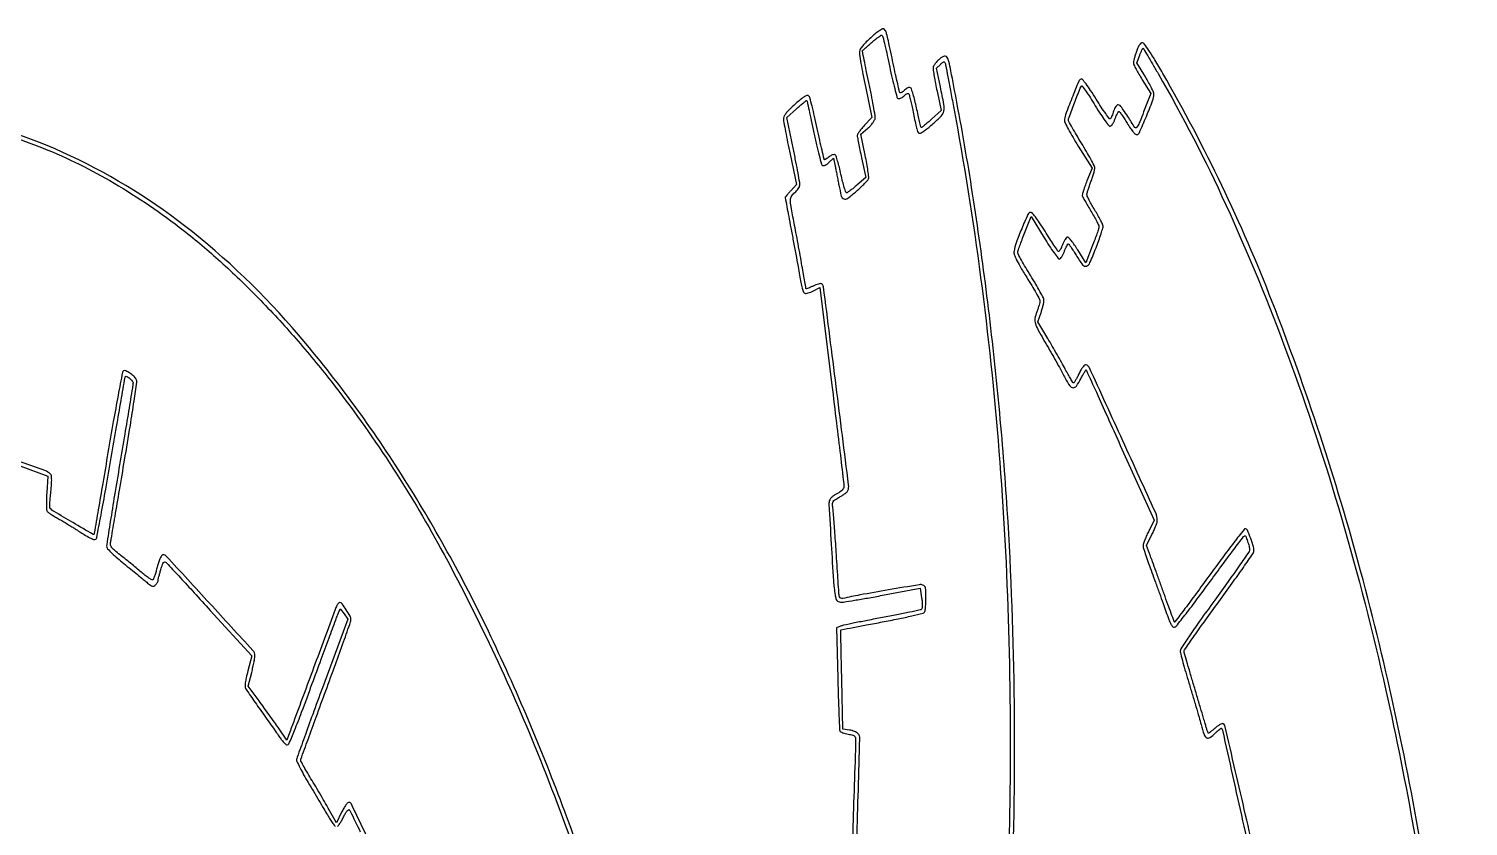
# Model space of a CAD drawing. Extents: x 0 to 4048, y 0 to 4048.
# Drawn here: x 1060 to 1918, y 1452 to 1927 of the extents above; entities that cross this region are included whole.
import ezdxf

# ---------------------------------------------------------------- set-up
doc = ezdxf.new("R2010")
doc.units = 0

msp = doc.modelspace()

# ---------------------------------------------------------------- linework, layer by layer
for points in [[(1645.976351, 1407.98605, 0.013002), (1647.771867, 1524.559431, 0.013194), (1643.481513, 1640.5, 0.007627), (1638.638175, 1701.971093, 0.007307), (1631.865124, 1764.15263, 0.0074), (1623.384099, 1825.259511, 0.008421), (1613.413711, 1883.5, 0.000647), (1609.840585, 1902.313773, 0.014252), (1608.635209, 1907.768544, 0.055032), (1607.708743, 1910.260583, 0.283474), (1606.509338, 1911, 0.151883), (1604.578112, 1910.399506, 0.042476), (1602.105477, 1908.367772, 0.042751), (1599.998619, 1905.929535, 0.138878), (1599.270616, 1903.942424, 0.055857), (1599.322811, 1902.509645, 0.004993), (1599.890446, 1898.946907, 0.006457), (1600.666915, 1894.701505, 0.004994), (1601.618692, 1890.096152), (1604.136264, 1878.5), (1598.326451, 1873.325014, -0.005866), (1596.074024, 1871.365611, -0.009705), (1594.121953, 1869.771498, -0.003738), (1592.446028, 1868.476402, -0.375214), (1592.171726, 1868.49494, -0.137592), (1591.993239, 1868.812591, -0.000845), (1591.210964, 1872.054494, -0.003383), (1590.346142, 1875.776214, -0.002139), (1589.385391, 1880.128224, 0.008244), (1588.362368, 1884.507596, 0.01209), (1587.306719, 1888.319679, 0.007531), (1586.308358, 1891.442888, 0.174944), (1585.737441, 1892.16227, 0.166949), (1585.102525, 1892.30607, 0.067683), (1584.230102, 1892.089539, 0.054981), (1583.245496, 1891.566521, 0.039032), (1582.2694, 1890.783363, -0.021074), (1581.36714, 1890.004628, -0.033589), (1580.527962, 1889.427121, -0.036494), (1579.84148, 1889.084742, -0.302525), (1579.516842, 1889.149824, -0.139194), (1579.263596, 1889.603859, -0.000774), (1578.121061, 1894.469684, -0.00325), (1576.859105, 1900.045367, -0.002049), (1575.454797, 1906.570434, 0.000761), (1572.552866, 1920.225112, 0.015163), (1571.533171, 1924.369464, 0.054905), (1570.732797, 1926.365942, 0.180268), (1569.685165, 1927.290572, 0.231544), (1568.909982, 1927.221662, 0.01459), (1566.929863, 1925.94433, 0.019078), (1564.58763, 1924.199571, 0.012836), (1562.044866, 1922.040129, 0.014504), (1559.380172, 1919.513875, 0.023532), (1557.285644, 1917.201471, 0.026113), (1555.824399, 1915.225409, 0.113329), (1555.315858, 1913.869507, 0.072108), (1555.334001, 1912.196057, 0.003533), (1556.228339, 1906.719525, 0.005669), (1557.414228, 1900.212867, 0.004057), (1558.881944, 1892.962331), (1562.775438, 1874.5), (1558.387719, 1869.792841, 0.014333), (1556.707422, 1867.8833, 0.018702), (1555.288892, 1866.038701, 0.01652), (1554.232792, 1864.444629, 0.138905), (1554, 1863.622843, 0.045535), (1554.091911, 1862.615713, 0.001983), (1554.74616, 1859.138569, 0.003358), (1555.567006, 1855.018673, 0.002387), (1556.540119, 1850.411428), (1559.080238, 1838.662852), (1553.84298, 1834.081426, -0.008593), (1551.765562, 1832.326244, -0.012248), (1549.857387, 1830.845794, -0.008271), (1548.228976, 1829.686197, -0.151714), (1547.629454, 1829.5, -0.323071), (1547.167368, 1829.833368, -0.006598), (1546.251006, 1832.717327, -0.012893), (1545.277295, 1836.253808, -0.007985), (1544.307793, 1840.452602, 0.008252), (1543.324301, 1844.701636, 0.012105), (1542.308013, 1848.400077, 0.007537), (1541.345862, 1851.43028, 0.175442), (1540.793562, 1852.127586, 0.165965), (1540.17211, 1852.269588, 0.054749), (1539.243969, 1852.06819, 0.047466), (1538.189225, 1851.599788, 0.03845), (1537.159699, 1850.91098, -0.014085), (1536.190628, 1850.191946, -0.022514), (1535.320317, 1849.640028, -0.018447), (1534.605696, 1849.265031, -0.318058), (1534.359495, 1849.307171, -0.141023), (1534.184141, 1849.624226, -0.000323), (1532.97825, 1854.908625, -0.002088), (1531.645933, 1860.879596, -0.001292), (1530.128062, 1867.905271, 0.004015), (1528.559272, 1874.979763, 0.006068), (1527.069487, 1881.110305, 0.002634), (1525.711024, 1886.304754, 0.13184), (1525.187224, 1887.212776, 0.279354), (1524.007994, 1887.502078, 0.071402), (1522.158238, 1886.615829, 0.032796), (1519.29369, 1884.415801, 0.006052), (1514.342565, 1879.961646, 0.019273), (1512.312842, 1877.940614, 0.045285), (1511.005167, 1876.250445, 0.0614), (1510.276799, 1874.724491, 0.085138), (1510.046515, 1873.229405, 0.039648), (1510.222176, 1871.410843, 0.002396), (1511.206096, 1866.014263, 0.003572), (1512.456095, 1859.593636, 0.002632), (1513.928706, 1852.5), (1517.764384, 1834.5), (1514.382192, 1830.747119, 0.003185), (1513.085744, 1829.290021, 0.005018), (1511.993519, 1828.021129, 0.001497), (1511.062996, 1826.911167, 0.17544), (1511, 1826.737157, 0.046142), (1511.019063, 1826.531024, 0.000035), (1512.000728, 1821.271019, 0.0004), (1513.10059, 1815.405935, 0.000245), (1514.406734, 1808.490037, -0.000802), (1515.840048, 1800.854133, -0.000681), (1517.329684, 1792.786291, -0.000686), (1518.666127, 1785.435614, -0.001935), (1519.573276, 1780.293081, 0.008948), (1520.408293, 1775.91895, 0.019714), (1521.236577, 1772.619399, 0.019326), (1522.033916, 1770.24533, 0.213593), (1522.724388, 1769.552268, 0.129419), (1523.501304, 1769.467246, 0.028839), (1524.81961, 1769.742818, 0.0281), (1526.351196, 1770.250225, 0.023915), (1527.903312, 1770.950673), (1531.690932, 1772.882973), (1538.85974, 1714.691486, -0.000457), (1541.606655, 1692.224597, -0.000721), (1543.918518, 1672.938782, -0.000162), (1545.91803, 1656.005605, -0.030914), (1546.014274, 1654.270324, -0.102209), (1545.77287, 1653.138349, -0.083322), (1545.092361, 1652.099854, -0.06135), (1543.906287, 1651.096961, -0.026911), (1542.123335, 1650.062921, 0.02668), (1540.588974, 1649.174001, 0.027988), (1539.183416, 1648.139686, 0.029102), (1538.080342, 1647.115048, 0.099741), (1537.558929, 1646.292971, 0.105582), (1537.134925, 1643.597496, 0.000711), (1538.460101, 1619.865676, 0.002167), (1539.813352, 1597.902794, 0.026169), (1540.811206, 1589.5, 0.02239), (1541.277066, 1587.369749, 0.096764), (1541.841356, 1586.210462, 0.140526), (1542.682139, 1585.577047, 0.068745), (1544, 1585.269658, 0.060958), (1545.756498, 1585.322173, 0.002217), (1552.375, 1586.363728, 0.004031), (1560.197973, 1587.69521, 0.002814), (1569, 1589.31761), (1591.5, 1593.595904), (1592.396848, 1587.7448, -0.014314), (1592.69642, 1585.330846, -0.023715), (1592.793697, 1583.281055, -0.023774), (1592.718008, 1581.690153, -0.177624), (1592.396848, 1581.019592, -0.139931), (1591.589668, 1580.584375, -0.001405), (1585.154074, 1579.188204, -0.004441), (1577.688876, 1577.659825, -0.00285), (1569, 1576.012545, 0.002183), (1560.205242, 1574.357334, 0.003104), (1552.40354, 1572.803428, 0.001747), (1545.831709, 1571.428069, 0.045108), (1544.097156, 1570.891599), (1541.694312, 1569.903597), (1542.403623, 1539.886437, 0.001553), (1542.713942, 1528.280941, 0.002418), (1543.060879, 1518.27949, 0.000692), (1543.416652, 1509.58469, 0.08121), (1543.64504, 1508.482629, 0.168101), (1544.131739, 1507.904207, 0.036373), (1545.316697, 1507.308983, 0.034108), (1546.860658, 1506.789443, 0.026896), (1548.588573, 1506.434447, -0.015303), (1551.419982, 1505.920817, -0.156101), (1552.442554, 1505.335658, -0.169287), (1552.893819, 1504.285747, -0.018768), (1552.981318, 1501.636456, -0.007124), (1552.896277, 1497.104996, -0.000024), (1551.047513, 1441.203671, -0.000009), (1549.151977, 1384.000435, -0.018967)], [(1551.914674, 1382.18279, 0.000261), (1553.76503, 1443.085869, 0.000301), (1555.540485, 1503.773257, 0.19273), (1554.392857, 1506.896381, 0.087079), (1553.652311, 1507.476052, 0.028102), (1552.383558, 1508.064439, 0.027057), (1550.871699, 1508.572075, 0.027276), (1549.317905, 1508.911875), (1545.5, 1509.530988), (1544.780264, 1538.962424, -0.000726), (1544.520323, 1550.263151, -0.001197), (1544.337388, 1559.813814, -0.00008), (1544.194896, 1568.398155, -0.203188), (1544.283293, 1568.616626, -0.149185), (1544.498799, 1568.731357, -0.000086), (1551.620986, 1570.122195, -0.001099), (1559.561771, 1571.65335, -0.00067), (1568.949854, 1573.429148, 0.003945), (1578.469961, 1575.294593, 0.006425), (1586.515462, 1577.04509, 0.002279), (1593.333519, 1578.653311, 0.194595), (1594.181512, 1579.259452, 0.107314), (1594.491437, 1580.103219, 0.010785), (1594.742438, 1582.245481, 0.013142), (1594.921268, 1584.841275, 0.010093), (1594.984687, 1587.682612, 0.007937), (1594.929389, 1591.706233, 0.052125), (1594.660759, 1593.702358, 0.119223), (1594.087731, 1594.815914, 0.138599), (1593.096216, 1595.469462, 0.118685), (1590.961182, 1595.621446, 0.0008), (1572.557601, 1592.522951, 0.003336), (1555.6256, 1589.527987, 0.013509), (1545.374707, 1587.356374, -0.186807), (1544.176807, 1587.517349, -0.203625), (1543.454053, 1588.436967, -0.047555), (1543.049386, 1590.804223, -0.003182), (1542.582242, 1597.672891, 0.000877), (1541.579398, 1613.495469, 0.001504), (1540.680463, 1626.683607, 0.001311), (1539.911733, 1637.097191, 0.012672), (1539.461896, 1641.507296, -0.026493), (1539.276391, 1644.008904, -0.144449), (1539.629283, 1645.304793, -0.115688), (1540.666731, 1646.346949, -0.014334), (1543.450996, 1647.97323, 0.01649), (1545.211514, 1649.011744, 0.020268), (1546.779108, 1650.099124, 0.01913), (1548.004262, 1651.100532, 0.120805), (1548.460538, 1651.75776, 0.123589), (1548.877289, 1655.20018, 0.000215), (1541.434848, 1714.008822, 0.000131), (1533.869684, 1773.456283, 0.226346), (1532.793685, 1775.127509, 0.168236), (1532.098099, 1775.28322, 0.033116), (1530.820141, 1775.051553, 0.031746), (1529.298296, 1774.565724, 0.024821), (1527.715798, 1773.855011, -0.008521), (1526.198886, 1773.113441, -0.013755), (1524.880752, 1772.540302, -0.00745), (1523.780404, 1772.116372, -0.325054), (1523.554666, 1772.180239, -0.1218), (1523.426217, 1772.464725, -0.000384), (1522.711488, 1776.371695, -0.002139), (1521.924169, 1780.801622, -0.001334), (1521.037478, 1786, 0.002274), (1519.996688, 1792.033305, 0.001459), (1518.736493, 1799.026333, 0.001466), (1517.462571, 1805.865973, 0.002749), (1516.385907, 1811.387518, -0.004521), (1514.502108, 1821.234005, -0.050386), (1514.18585, 1825.213548, -0.132572), (1514.889572, 1827.615625, -0.09669), (1516.777033, 1829.677033, 0.045127), (1517.852487, 1830.633355, 0.039815), (1518.789447, 1831.805893, 0.041914), (1519.463119, 1833.007952, 0.08819), (1519.728141, 1834.041071, 0.060474), (1519.655107, 1835.641056, 0.00254), (1518.681589, 1841.26194, 0.00435), (1517.433552, 1847.920778, 0.003076), (1515.920969, 1855.377676), (1511.939723, 1874.403393), (1517.719862, 1879.594537, -0.00583), (1519.961589, 1881.561099, -0.009618), (1521.906306, 1883.163561, -0.003679), (1523.577916, 1884.46793, -0.366709), (1523.854796, 1884.454712, -0.150698), (1524.038367, 1884.134827, -0.00034), (1525.258816, 1878.70661, -0.002205), (1526.60528, 1872.572151, -0.001364), (1528.136213, 1865.351471, 0.005017), (1529.728548, 1858.102631, 0.007746), (1531.264376, 1851.874161, 0.003236), (1532.684607, 1846.614248, 0.188959), (1533.271298, 1845.832329, 0.185217), (1533.937332, 1845.706107, 0.06425), (1534.885373, 1846.006988, 0.05045), (1535.989187, 1846.663336, 0.03169), (1537.137855, 1847.632074), (1539.79595, 1850.17869), (1540.816074, 1845.339345, -0.002289), (1541.292783, 1843.025472, -0.001057), (1541.892595, 1840.012183, -0.001047), (1542.509732, 1836.842215, -0.001455), (1543.048311, 1834, 0.018094), (1544.494169, 1827.550806, 0.253377), (1546.06545, 1825.874391, 0.247976), (1548.352988, 1826.254582, 0.017416), (1553.547189, 1830.503871, 0.007748), (1556.134012, 1832.84694, 0.010292), (1558.408115, 1835.061229, 0.007856), (1560.230776, 1836.969601, 0.095365), (1560.763261, 1837.82545, 0.122247), (1560.894189, 1838.883491, 0.005462), (1560.409263, 1842.561394, 0.008914), (1559.702644, 1846.944351, 0.006232), (1558.756716, 1851.859276), (1556.179445, 1864.40581), (1560.368662, 1868.093307, 0.025285), (1562.011484, 1869.693793, 0.029378), (1563.398542, 1871.377291, 0.03128), (1564.390295, 1872.931825, 0.107954), (1564.730339, 1874.070251, 0.061118), (1564.655907, 1875.656147, 0.002547), (1563.672878, 1881.246015, 0.004376), (1562.413743, 1887.867133, 0.003091), (1560.888296, 1895.283413, -0.001649), (1559.371524, 1902.551209, -0.002729), (1558.145028, 1908.696693, -0.000312), (1557.088002, 1914.166149, -0.330448), (1557.186897, 1914.371916, 0.059992), (1557.409, 1914.525275, 0.000508), (1558.974487, 1915.912696, 0.001788), (1560.766072, 1917.515241, 0.00115), (1562.832633, 1919.385719, -0.015009), (1564.931531, 1921.182199, -0.024705), (1566.821055, 1922.555546, -0.021948), (1568.362826, 1923.469724, -0.349475), (1568.92186, 1923.367367, -0.120359), (1569.308783, 1922.620012, -0.001578), (1570.539504, 1917.479713, -0.004438), (1571.898152, 1911.48757, -0.002886), (1573.366282, 1904.542296, 0.005262), (1574.867019, 1897.605814, 0.008098), (1576.32551, 1891.640451, 0.003514), (1577.67842, 1886.615686, 0.188999), (1578.261598, 1885.838324, 0.166718), (1578.897148, 1885.69408, 0.067848), (1579.769407, 1885.910041, 0.055069), (1580.753917, 1886.432921, 0.039005), (1581.7306, 1887.216637, -0.026853), (1582.642385, 1887.985396, -0.041809), (1583.511015, 1888.533902, -0.050555), (1584.22646, 1888.818531, -0.272191), (1584.615845, 1888.717488, -0.131983), (1584.922202, 1888.186067, -0.003533), (1585.605983, 1885.54602, -0.00714), (1586.348449, 1882.404607, -0.004801), (1587.11065, 1878.796878, 0.001439), (1588.941086, 1869.835297, 0.022929), (1589.708872, 1866.831025, 0.084866), (1590.393395, 1865.467907, 0.238389), (1591.319018, 1865, 0.148314), (1592.10393, 1865.238064, 0.008575), (1594.191799, 1866.685272, 0.012435), (1596.640039, 1868.539235, 0.008782), (1599.299966, 1870.737097, 0.024437), (1604.071518, 1875.244987, 0.14369), (1605.643675, 1878.268414, 0.093746), (1605.672061, 1882.243528, 0.007341), (1603.614695, 1892.688291), (1601.239724, 1903.876581), (1603.593765, 1906.088087, -0.017221), (1604.803285, 1907.148386, -0.101234), (1605.546713, 1907.538768, -0.252272), (1606.043832, 1907.431523, -0.139111), (1606.398038, 1906.899797, -0.029688), (1606.675062, 1905.82312, -0.000356), (1608.05521, 1898.714315, -0.001069), (1609.627415, 1890.491022, -0.000699), (1611.407232, 1881, -0.013307), (1627.587148, 1779.031683, -0.0129), (1638.515646, 1675.287183, -0.012621), (1644.257019, 1568.898795, -0.0115), (1644.880514, 1459, -0.019886), (1634.912679, 1284.60155, -0.022368)], [(1892.384245, 1427.027015, 0.025426), (1854.23419, 1604.014125, 0.027084), (1801.536496, 1764.484014, 0.037731), (1736.236025, 1900.75, 0.004443), (1731.49088, 1908.826575, 0.012042), (1727.939032, 1914.439817, 0.008908), (1725.172458, 1918.431572, 0.241254), (1724.062953, 1919, 0.183129), (1723.218004, 1918.679793, 0.062768), (1722.339279, 1917.679799, 0.043739), (1721.43406, 1916.05442, 0.018803), (1720.505288, 1913.75, 0.011041), (1719.790811, 1911.61859, 0.012725), (1719.206754, 1909.555762, 0.011849), (1718.799654, 1907.791406, 0.069417), (1718.738508, 1906.844085, 0.096059), (1719.017148, 1905.820122, 0.007309), (1720.326054, 1903.255028, 0.009842), (1722.004501, 1900.226957, 0.007334), (1723.970169, 1896.951345), (1729.078809, 1888.71452), (1724.83988, 1877.70002, -0.004513), (1722.530588, 1871.857394, -0.032954), (1721.218005, 1869.149233, -0.128165), (1720.30982, 1868.216638, -0.412579), (1719.550475, 1868.401566, 0.004069), (1715.38351, 1875.085898, 0.016498), (1712.680185, 1879.049447, 0.020934), (1710.739474, 1881.481864, 0.217198), (1709.602967, 1882, 0.191245), (1708.96427, 1881.74643, 0.050149), (1708.228397, 1880.898438, 0.043507), (1707.52177, 1879.685629, 0.032835), (1706.95675, 1878.25, -0.010711), (1706.44325, 1876.754384, -0.012593), (1705.89127, 1875.361622, -0.011539), (1705.370807, 1874.213446, -0.072994), (1705.012379, 1873.683182, -0.467961), (1704.495834, 1873.706291, -0.005582), (1702.212025, 1876.776602, -0.011654), (1699.548536, 1880.627747, -0.006796), (1696.526856, 1885.360996, 0.006817), (1693.191292, 1890.585432, 0.01562), (1690.504167, 1894.404945, 0.011619), (1688.343782, 1897.145525, 0.322094), (1687.508462, 1897.364874, 0.205955), (1686.126507, 1896.017746, 0.003419), (1682.01027, 1885.862405, 0.00594), (1678.247089, 1876.05465, 0.091211), (1677.62749, 1872.5, 0.11668), (1677.946833, 1871.20435, 0.005547), (1680.048309, 1867.217184, 0.008852), (1682.700959, 1862.517525, 0.006233), (1685.842327, 1857.324455), (1694.038472, 1844.148909), (1691.023954, 1836.5603, 0.007745), (1689.887072, 1833.563904, 0.010711), (1688.967002, 1830.839836, 0.007531), (1688.285937, 1828.551224, 0.118342), (1688.254718, 1827.742722, 0.074331), (1688.54136, 1826.946066, 0.003769), (1689.869359, 1824.522742, 0.005961), (1691.509333, 1821.663589, 0.004278), (1693.406931, 1818.506876, -0.008753), (1695.277831, 1815.330546, -0.012079), (1696.83727, 1812.411395, -0.008768), (1698.026572, 1809.942719, -0.128471), (1698.194099, 1809, -0.061203), (1697.991492, 1808.010297, -0.00343), (1696.969442, 1805.036492, -0.005237), (1695.688645, 1801.50991, -0.00381), (1694.19323, 1797.613588), (1690.312123, 1787.727176), (1685.552556, 1795.363588, 0.011565), (1683.633529, 1798.289556, 0.017068), (1681.805187, 1800.756804, 0.012375), (1680.202184, 1802.673042, 0.215606), (1679.479203, 1803, 0.212174), (1678.865444, 1802.727275, 0.035173), (1678.048776, 1801.684054, 0.033346), (1677.205711, 1800.235889, 0.023935), (1676.454558, 1798.520184, -0.017056), (1675.744524, 1796.835721, -0.029278), (1675.025496, 1795.492756, -0.030667), (1674.380275, 1794.572374, -0.379727), (1673.992148, 1794.504853, -0.10692), (1673.525289, 1794.954486, -0.001495), (1671.339946, 1798.231318, -0.004102), (1668.840925, 1802.070925, -0.00268), (1666.018749, 1806.538437, 0.007115), (1662.774262, 1811.574979, 0.018262), (1660.24588, 1815.09398, 0.017343), (1658.261465, 1817.477727, 0.266022), (1657.283766, 1817.803768, 0.242693), (1655.820763, 1816.634425, 0.005324), (1652.088761, 1808.040094, 0.011524), (1648.794089, 1799.693973, 0.053075), (1647.525523, 1794.660388, 0.11441), (1647.701409, 1792.643826, 0.033952), (1648.86482, 1789.753765, 0.021266), (1651.094182, 1785.605279, 0.005422), (1655.061479, 1779.083067, -0.004677), (1658.103358, 1774.098983, -0.006927), (1660.66782, 1769.669148, -0.003471), (1662.755812, 1765.882904, -0.125046), (1662.999185, 1764.922679, -0.062555), (1662.894453, 1764.092676, -0.009201), (1662.443673, 1762.456706, -0.010265), (1661.832587, 1760.534479, -0.008656), (1661.109222, 1758.525681, 0.049079), (1660.015636, 1754.494012, 0.119612), (1660.233515, 1751.443284, 0.050922), (1661.966016, 1747.469618, 0.003549), (1668.02734, 1736.88333, -0.002418), (1670.970022, 1731.770703, -0.002281), (1673.921453, 1726.52954, -0.002266), (1676.493747, 1721.86288, -0.00794), (1678.089651, 1718.822402, 0.029269), (1680.723495, 1714.28565, 0.243386), (1682.735369, 1713.163496, 0.253942), (1684.751906, 1714.177887, 0.031473), (1687.387739, 1718.531304, -0.005349), (1688.513547, 1720.630844, -0.009188), (1689.502211, 1722.352496, -0.00358), (1690.360794, 1723.762957, -0.497424), (1690.530821, 1723.778928, -0.079051), (1690.698728, 1723.524598, -0.000018), (1696.627529, 1710.449079, -0.000373), (1703.186162, 1695.954426, -0.000226), (1710.927008, 1678.792405), (1731.067853, 1634.08481), (1727.677104, 1627.292405, 0.013297), (1726.395785, 1624.545181, 0.016213), (1725.350324, 1621.907769, 0.014817), (1724.616726, 1619.659033, 0.100546), (1724.517629, 1618.5, 0.049699), (1724.80676, 1617.172429, 0.00273), (1726.145551, 1613.121875, 0.004212), (1727.808013, 1608.316959, 0.003065), (1729.734723, 1603, -0.001214), (1731.891518, 1597.11616, -0.000896), (1734.251692, 1590.592411, -0.000905), (1736.460393, 1584.417907, -0.002029), (1738.110272, 1579.718846, 0.007052), (1739.881759, 1574.83108, 0.031753), (1741.135002, 1572.064171, 0.059544), (1742.177422, 1570.565453, 0.258445), (1743.162588, 1570.218846, 0.185464), (1744.200216, 1570.832795, 0.001546), (1750.113956, 1578.348661, 0.00521), (1756.833363, 1587.130039, 0.003299), (1764.49212, 1597.5, -0.001425), (1772.093528, 1607.873445, -0.002297), (1778.633454, 1616.660389, -0.00038), (1784.458244, 1624.399626, -0.144877), (1785.01542, 1624.811962, -0.400535), (1785.707504, 1624.509031, -0.015337), (1786.805005, 1621.642114, -0.023916), (1787.709516, 1618.578784, -0.058772), (1787.994423, 1616.252774, -0.153626), (1787.718516, 1615.362094, -0.000662), (1781.903049, 1606.980699, -0.003123), (1775.204082, 1597.48031, -0.001954), (1767.25, 1586.439687, 0.002721), (1758.193762, 1573.828472, 0.006958), (1751.811682, 1564.567919, 0.003906), (1747.118467, 1557.43092, 0.165648), (1746.681378, 1555.686913, 0.044531), (1746.938828, 1554.202724, 0.002093), (1748.270253, 1549.295531, 0.003437), (1749.917388, 1543.480029, 0.002462), (1751.835612, 1537, -0.001137), (1753.904699, 1530.077821, -0.001034), (1756.009408, 1522.923437, -0.001034), (1757.865292, 1516.517155, -0.00334), (1759.061119, 1512.25, 0.015429), (1760.906802, 1506.228133, 0.179729), (1762.436349, 1504.351779, 0.294545), (1764.371126, 1504.432462, 0.038822), (1767.687412, 1507.181647, -0.011207), (1768.97044, 1508.370614, -0.018858), (1770.105159, 1509.301889, -0.013567), (1771.041156, 1509.9735, -0.393983), (1771.308395, 1509.931647, -0.111805), (1771.85362, 1508.779928, -0.00003), (1783.883999, 1454.828935, -0.000055), (1795.7951, 1401.370149, -0.059706)], [(1797.260409, 1407.924262, 0.000578), (1785.665246, 1458.195811, 0.000108), (1773.2809, 1511.554731, 0.248991), (1772.255953, 1512.732023, 0.186877), (1771.556234, 1512.729865, 0.032282), (1770.333602, 1512.15857, 0.03128), (1768.91398, 1511.260208, 0.023452), (1767.467896, 1510.105956, -0.005158), (1766.083669, 1508.915649, -0.007827), (1764.853735, 1507.912375, -0.003597), (1763.793899, 1507.087448, -0.165026), (1763.536162, 1507, -0.314368), (1763.338449, 1507.137941, -0.003802), (1762.781282, 1508.689063, -0.00963), (1762.170191, 1510.545608, -0.005948), (1761.519979, 1512.75, 0.002516), (1760.57237, 1516.045831, 0.000454), (1758.773835, 1522.164113, 0.00049), (1756.65412, 1529.325, 0.000443), (1754.44902, 1536.723576, -0.001541), (1752.360603, 1543.787275, -0.002369), (1750.60065, 1549.915859, -0.000776), (1749.111613, 1555.226713, -0.068056), (1749, 1556.042919, -0.153715), (1749.24752, 1556.829023, -0.000521), (1755.074934, 1565.146819, -0.002764), (1761.752502, 1574.546069, -0.001721), (1769.680625, 1585.496183, 0.002031), (1777.624826, 1596.482827, 0.003185), (1784.35618, 1605.999673, 0.000869), (1790.147987, 1614.330644, 0.11552), (1790.599082, 1615.474131, 0.108263), (1790.406794, 1618.218312, 0.018273), (1788.731582, 1623.236705, 0.012398), (1786.722969, 1628.214703, 0.299089), (1785.527593, 1629, 0.231301), (1784.715044, 1628.602866, 0.001027), (1778.651251, 1620.782097, 0.004555), (1771.807759, 1611.749239, 0.002824), (1763.928571, 1601.02416, -0.00139), (1756.11406, 1590.322947, -0.002327), (1749.476633, 1581.374065, -0.000221), (1743.525162, 1573.434881, -0.45635), (1743.251225, 1573.415442, -0.107583), (1743.034548, 1573.752704, -0.000345), (1741.276577, 1578.480095, -0.001918), (1739.309638, 1583.843626, -0.001198), (1737.044551, 1590.141282, 0.000343), (1734.639579, 1596.863901, 0.000351), (1732.242297, 1603.53581, 0.00034), (1730.152071, 1609.327995, 0.001465), (1728.896675, 1612.76786), (1726.588351, 1619.035719), (1729.794175, 1625.536793, 0.010788), (1731.021611, 1628.167506, 0.01293), (1732.058289, 1630.695815, 0.011678), (1732.822114, 1632.855755, 0.079304), (1733, 1633.970251, 0.107024), (1732.023177, 1638.481534, 0.00052), (1712.418965, 1681.509607, 0.00027), (1692.325435, 1725.427595, 0.238429), (1690.580231, 1726.818908, 0.218733), (1689.746179, 1726.627349, 0.058075), (1688.743469, 1725.650255, 0.040168), (1687.601535, 1723.98832, 0.01644), (1686.314613, 1721.568908, -0.007342), (1685.228601, 1719.434426, -0.011519), (1684.226549, 1717.636156, -0.005713), (1683.340154, 1716.166903, -0.260234), (1683.041682, 1716.000985, -0.259661), (1682.729248, 1716.175715, -0.002611), (1681.357867, 1718.424829, -0.007614), (1679.80741, 1721.088696, -0.004765), (1678.070204, 1724.250985, 0.003862), (1675.952008, 1728.12336, 0.001904), (1673.202877, 1733.014352, 0.001889), (1670.310664, 1738.069728, 0.002757), (1667.721146, 1742.5), (1661.801883, 1752.5), (1663.634737, 1758, 0.01124), (1664.32948, 1760.252344, 0.012222), (1664.901592, 1762.471875, 0.011759), (1665.299341, 1764.391495, 0.056995), (1665.37364, 1765.5, 0.107902), (1665.029346, 1766.784338, 0.005611), (1663.011677, 1770.584375, 0.008674), (1660.465465, 1775.065878, 0.006177), (1657.464847, 1780, -0.005683), (1654.479241, 1784.898541, -0.008394), (1651.981593, 1789.26875, -0.004483), (1649.977978, 1792.994063, -0.142442), (1649.772481, 1794, -0.06079), (1649.976087, 1794.989673, -0.00341), (1650.998199, 1797.962577, -0.005205), (1652.278656, 1801.488135, -0.003787), (1653.773153, 1805.38324), (1657.651351, 1815.26648), (1665.476715, 1802.63324, 0.006773), (1668.56755, 1797.791162, 0.010532), (1671.37534, 1793.711014, 0.005055), (1673.833415, 1790.367222, 0.235932), (1674.568332, 1790, 0.216034), (1675.162922, 1790.269481, 0.033531), (1675.967451, 1791.321875, 0.032262), (1676.802545, 1792.776473, 0.022967), (1677.55315, 1794.5, -0.011354), (1678.25623, 1796.222586, -0.017674), (1678.947291, 1797.669533, -0.012185), (1679.57339, 1798.801354, -0.279111), (1679.885858, 1798.970752, -0.228642), (1680.242828, 1798.777059, -0.004201), (1681.517031, 1796.975874, -0.009455), (1682.969571, 1794.798846, -0.006065), (1684.576374, 1792.220752, 0.02381), (1688.460394, 1786.455119, 0.333474), (1690.716542, 1785.790176, 0.203814), (1692.834347, 1787.80008, 0.01068), (1696.453031, 1796.65247, 0.006045), (1698.085077, 1801.060394, 0.008224), (1699.443374, 1805.077444, 0.005776), (1700.481999, 1808.458183, 0.087648), (1700.618142, 1809.672316, 0.093401), (1700.334646, 1810.785163, 0.009637), (1699.139392, 1813.228401, 0.01173), (1697.577675, 1816.102735, 0.009119), (1695.75, 1819.155867, -0.008749), (1693.930695, 1822.189915, -0.011729), (1692.395313, 1825.005807, -0.00898), (1691.219974, 1827.391385, -0.1104), (1691, 1828.3755, -0.06682), (1691.128542, 1829.333066, -0.00838), (1691.715598, 1831.34697, -0.009736), (1692.503289, 1833.724904, -0.007936), (1693.43608, 1836.239479, 0.012196), (1694.355069, 1838.783094, 0.014105), (1695.1019, 1841.248842, 0.01321), (1695.617318, 1843.359848, 0.076592), (1695.68608, 1844.50126, 0.096377), (1695.308835, 1845.789491, 0.00501), (1693.278098, 1849.623893, 0.007784), (1690.732443, 1854.146825, 0.005565), (1687.75, 1859.129733, -0.003366), (1684.779804, 1864.043011, -0.005144), (1682.276562, 1868.347673, -0.001986), (1680.185397, 1872.064691, -0.127811), (1680, 1872.778121, -0.090292), (1680.321121, 1874.54187, -0.001769), (1683.60286, 1883.162932, -0.001562), (1686.970126, 1891.834479, -0.10484), (1687.83881, 1893.153371, -0.460655), (1688.287044, 1893.115672, -0.004054), (1690.5089, 1889.973108, -0.00996), (1693.076355, 1886.116851, -0.005852), (1696, 1881.409446, 0.007286), (1699.171135, 1876.336064, 0.014825), (1701.836589, 1872.463767, 0.010305), (1704.038355, 1869.586125, 0.273699), (1704.907913, 1869.256076, 0.171606), (1705.549967, 1869.616438, 0.034394), (1706.357194, 1870.676785, 0.03269), (1707.168401, 1872.104935, 0.025444), (1707.864567, 1873.75, -0.013191), (1708.507228, 1875.378674, -0.020131), (1709.157709, 1876.751563, -0.015504), (1709.755097, 1877.810252, -0.262293), (1710.091923, 1878, -0.239551), (1710.4847, 1877.800364, -0.00481), (1711.821744, 1875.93027, -0.010295), (1713.346958, 1873.654719, -0.006597), (1715.027727, 1870.954111, 0.012459), (1716.968662, 1867.915456, 0.029634), (1718.595907, 1865.786399, 0.037253), (1719.932589, 1864.452169, 0.228944), (1720.846966, 1864.209045, 0.246432), (1722.336468, 1865.397591, 0.00446), (1726.465674, 1875.025515, 0.008463), (1730.163395, 1884.302119, 0.085143), (1730.957535, 1888.376362, 0.111329), (1730.727524, 1889.516213, 0.010066), (1729.478952, 1892.16152, 0.012673), (1727.828211, 1895.28283, 0.009573), (1725.86443, 1898.627116), (1720.728861, 1907.00151), (1722.470341, 1911.561511, -0.007595), (1723.160071, 1913.288373, -0.013356), (1723.789523, 1914.690727, -0.007747), (1724.336898, 1915.784228, -0.510423), (1724.515689, 1915.810756, -0.060539), (1724.724305, 1915.538186, -0.000144), (1727.259576, 1911.231364, -0.000937), (1730.107093, 1906.370101, -0.000583), (1733.429872, 1900.657719, -0.024417), (1773.878073, 1822.362806, -0.018591), (1810.659217, 1733.098071, -0.01756), (1842.81343, 1635.596961, -0.015753), (1869.350723, 1532.5, -0.022782), (1899.232985, 1363.367051, -0.021243)], [(1418.929548, 1338.103479, 0.021249), (1380.806523, 1456.928232, 0.022575), (1335.436405, 1564.811274, 0.029587), (1283.962481, 1658.5, 0.035577), (1220.777334, 1744.675266, 0.05183), (1152.774427, 1809.754532, 0.058579), (1080.102748, 1853.597376, 0.06867), (1003, 1876.496263, 0.024518)], [(1025.187457, 1869.621899, -0.039703), (1068.470066, 1856.098048, -0.038097), (1110.663835, 1835.279085, -0.031746), (1152, 1807.121254, -0.019026), (1174.115653, 1788.512102, -0.014716), (1196.792965, 1766.654914, -0.014168), (1219.11137, 1742.50708, -0.01393), (1240.157107, 1717, -0.040819), (1305.683607, 1617.073953, -0.028568), (1363.275476, 1495.277234, -0.026346), (1411.136688, 1356.405212, -0.022141)], [(1272.798701, 1421.747121, 0.000175), (1252.281468, 1464.691207, 0.236957), (1250.877634, 1465.779405, 0.246494), (1250.106107, 1465.549782, 0.037929), (1249.01362, 1464.310056, 0.031717), (1247.756059, 1462.403586, 0.015493), (1246.38803, 1459.830853), (1243.319956, 1453.602896), (1239.457403, 1460.551448, 0.003892), (1237.50836, 1463.9943, 0.001471), (1234.732732, 1468.776862, 0.001457), (1231.682953, 1473.961616, 0.001777), (1228.797425, 1478.795318, -0.002837), (1226.192129, 1483.180683, -0.004389), (1223.996744, 1487.000725, -0.001478), (1222.14267, 1490.316327, -0.127413), (1222, 1490.867111, -0.086822), (1222.106005, 1491.472985, -0.000103), (1226.40625, 1503.378095, -0.000942), (1231.24915, 1516.698338, -0.000579), (1237, 1532.367324, 0.001191), (1242.749941, 1548.093357, 0.001887), (1247.59375, 1561.59835, 0.000413), (1251.791991, 1573.475075, 0.084941), (1252, 1574.690674, 0.124032), (1251.453522, 1576.859753, 0.019722), (1249.208378, 1580.664972, 0.015518), (1246.685222, 1584.325346, 0.238017), (1245.356989, 1584.998212, 0.128811), (1244.868612, 1584.871089, 0.062576), (1244.346091, 1584.485412, 0.055865), (1243.87077, 1583.919194, 0.052435), (1243.520714, 1583.25, 0.005572), (1242.60067, 1580.849763, 0.000013), (1229.721799, 1546.094136, 0.000045), (1217.638862, 1513.474781, 0.001523), (1214.791504, 1505.713381), (1213.778819, 1502.926761), (1208.722961, 1510.213381, 0.002527), (1206.32658, 1513.630096, 0.001257), (1203.257358, 1517.93643, 0.001248), (1200.054875, 1522.382436, 0.001835), (1197.216368, 1526.272339), (1190.765633, 1535.044678), (1192.770947, 1543.272339, 0.005058), (1193.534869, 1546.550443, 0.006408), (1194.171103, 1549.594833, 0.005142), (1194.644534, 1552.154072, 0.051065), (1194.721464, 1553.241987, 0.178873), (1193.438814, 1556.403216, 0.000746), (1167.728909, 1584.507051, 0.000527), (1141.631387, 1612.889226, 0.307328), (1139.542861, 1613.378074, 0.181719), (1138.919225, 1612.824534, 0.019426), (1138.068631, 1611.047878, 0.021925), (1137.202831, 1608.774083, 0.015936), (1136.433513, 1606.178162, -0.007099), (1135.706433, 1603.555518, -0.009513), (1134.96854, 1601.200704, -0.007053), (1134.289861, 1599.262377, -0.09272), (1133.903382, 1598.61147, -0.351448), (1133.310942, 1598.507245, -0.017567), (1131.498201, 1599.586269, -0.021856), (1129.287359, 1601.150467, -0.013315), (1126.81147, 1603.177658, 0.004103), (1123.945036, 1605.614187, 0.002523), (1120.531893, 1608.438384, 0.002529), (1117.127455, 1611.197902, 0.004521), (1114.297102, 1613.426698, -0.009186), (1110.848736, 1616.194661, -0.055691), (1109.264819, 1617.845276, -0.111817), (1108.618313, 1619.25196, -0.100106), (1108.604562, 1620.860511, 0.005562), (1108.969891, 1622.869596, 0.000063), (1111.270242, 1636.381994, 0.000194), (1113.91795, 1651.983225, 0.000127), (1116.962548, 1669.993086, 0.0016), (1120.388695, 1690.694616, 0.004416), (1122.62657, 1705.305551, 0.001798), (1124.202847, 1716.527088, 0.158138), (1123.907123, 1718.173543, 0.083987), (1122.45374, 1720.050163, 0.041372), (1120.065215, 1721.909814, 0.038313), (1117.620816, 1723.252363, 0.249821), (1116.268169, 1723.165737, 0.209988), (1115.725033, 1722.377366, 0.000512), (1113.096266, 1708.580277, 0.003093), (1110.231815, 1692.933492, 0.001905), (1107.044922, 1674.486339, -0.00021), (1103.922727, 1656.041037, -0.000342), (1101.257912, 1640.402731, -0.00003), (1098.858438, 1626.384604, -0.038825), (1098.721534, 1625.842107, -0.474686), (1098.217697, 1625.652688, -0.000456), (1086.15196, 1632.684811, -0.001651), (1074.852524, 1639.334273, -0.06263), (1072.524386, 1641.14228, -0.20595), (1072.334247, 1641.619467, -0.0041), (1072.428323, 1644.287749, -0.009048), (1072.622922, 1647.446029, -0.005865), (1072.956846, 1651.090773, 0.006585), (1073.379782, 1655.781446, 0.024903), (1073.459198, 1658.726863, 0.039176), (1073.26442, 1660.645867, 0.156865), (1072.715075, 1661.674147, 0.105629), (1069.481917, 1663.694261, 0.000938), (1042.239394, 1673.518653, 0.000645)], [(1042.448269, 1670.889374), (1071.106228, 1660.5), (1070.509167, 1650.5, 0.007951), (1070.33812, 1646.591316, 0.011406), (1070.320714, 1643.124353, 0.007404), (1070.414496, 1640.248396, 0.149279), (1070.706053, 1639.433967, 0.081126), (1071.305534, 1638.854116, 0.007451), (1073.029278, 1637.695088, 0.009468), (1075.144168, 1636.374703, 0.007282), (1077.5, 1635.011362, -0.004354), (1080.089858, 1633.532766, -0.003277), (1082.9125, 1631.863642, -0.003313), (1085.546043, 1630.259116, -0.007629), (1087.5, 1629.009205, 0.00564), (1092.893173, 1625.528983, 0.023532), (1096.257653, 1623.626082, 0.0367), (1098.507331, 1622.689991, 0.22218), (1099.729444, 1622.832787, 0.209526), (1100.309839, 1623.673647, 0.000607), (1102.905365, 1637.180141, 0.003305), (1105.770654, 1652.746693, 0.001907), (1109.024081, 1671.518888, -0.000518), (1112.16271, 1689.932489, -0.000854), (1114.858294, 1705.48906, -0.000051), (1117.310465, 1719.490228, -0.154183), (1117.476767, 1719.8101, -0.343998), (1118.334824, 1719.915969, -0.039874), (1120.020968, 1718.713284, -0.040676), (1121.561633, 1717.187356, -0.179856), (1121.995597, 1716.009453, -0.039758), (1121.897965, 1714.827131, -0.000145), (1119.64601, 1701.061188, -0.000768), (1117.065637, 1685.466454, -0.000482), (1114.003185, 1667.241399, 0.001155), (1110.961785, 1648.991453, 0.001822), (1108.445351, 1633.316566, 0.000424), (1106.301851, 1619.570444, 0.076469), (1106.300106, 1618.115749, 0.154936), (1106.831482, 1617.04018, 0.00921), (1109.42635, 1614.441777, 0.013154), (1112.707114, 1611.438001, 0.009278), (1116.542519, 1608.230427, -0.000859), (1120.623954, 1604.932269, -0.000886), (1124.653328, 1601.65287, -0.000855), (1128.136034, 1598.798181, -0.00378), (1130.170938, 1597.098444, 0.010912), (1132.383531, 1595.303236, 0.09413), (1133.510686, 1594.727701, 0.194048), (1134.404057, 1594.816382, 0.075927), (1135.420938, 1595.563795, 0.029375), (1136.025261, 1596.243626, 0.030703), (1136.53615, 1596.980003, 0.03227), (1136.894306, 1597.666879, 0.104408), (1137, 1598.167521, -0.055489), (1137.07282, 1598.821667, -0.004573), (1137.465841, 1600.493628, -0.006077), (1137.978486, 1602.483252, -0.004645), (1138.585843, 1604.647294, -0.0083), (1139.54312, 1607.74729, -0.083621), (1140.169097, 1608.941029, -0.279168), (1140.850178, 1609.210304, -0.131713), (1141.742469, 1608.801201, -0.032699), (1142.868648, 1607.736848, -0.00035), (1150.133814, 1599.899684, -0.001107), (1158.488319, 1590.834591, -0.00072), (1168.102972, 1580.325381), (1192.892693, 1553.150763), (1190.538984, 1544.336544, 0.008684), (1189.491157, 1540.12017, 0.024577), (1188.957136, 1537.135867, 0.034396), (1188.830933, 1535.005102, 0.121034), (1189.168837, 1533.684525, 0.026439), (1189.884139, 1532.502675, 0.001774), (1192.117656, 1529.24269, 0.002549), (1194.815254, 1525.377456, 0.001906), (1197.826199, 1521.144125, -0.001219), (1201.020844, 1516.665559, -0.001132), (1204.273946, 1512.05939, -0.001128), (1207.149049, 1507.949151, -0.003815), (1209, 1505.246549, 0.018331), (1210.449966, 1503.255932, 0.024674), (1211.9125, 1501.573294, 0.023235), (1213.220268, 1500.331652, 0.177645), (1214, 1500.036926, 0.304044), (1215.009251, 1500.698967, 0.003389), (1218.288312, 1508.605658, 0.00693), (1222.585911, 1519.604408, 0.001986), (1228.939386, 1536.76114, -0.000421), (1234.206212, 1551.121445, -0.000601), (1238.907471, 1563.859162, -0.000326), (1242.905149, 1574.629098, -0.009096), (1244.000964, 1577.418985), (1245.623155, 1581.33797), (1247.871373, 1578.18064), (1250.119591, 1575.023309), (1234.981507, 1534.081119, 0.000798), (1229.160028, 1518.258866, 0.001253), (1224.213413, 1504.642279, 0.000304), (1219.920052, 1492.708228, 0.049792), (1219.581903, 1491.357079, 0.146937), (1219.753758, 1490.188836, 0.006892), (1221.512719, 1486.562598, 0.010877), (1223.781944, 1482.279024, 0.007558), (1226.522135, 1477.537614, -0.000815), (1229.585895, 1472.397583, -0.000672), (1232.836884, 1466.906362, -0.000679), (1235.807116, 1461.858298, -0.001815), (1237.906054, 1458.25, 0.012055), (1239.599042, 1455.472065, 0.017845), (1241.226183, 1453.129688, 0.013202), (1242.661028, 1451.31568, 0.222354)], [(1814.511866, 922.119025, 0.000007), (1809.065941, 865.139544, 0.023823)], [(1243.967674, 1451.29238, 0.021399), (1245.029649, 1452.657184, 0.023983), (1246.199494, 1454.480277, 0.016645), (1247.350204, 1456.641478, -0.016178), (1248.512413, 1458.829193, -0.033543), (1249.584196, 1460.437773, -0.044482), (1250.474404, 1461.40548, -0.402288), (1250.997311, 1461.391478, -0.083046), (1251.562275, 1460.588894, -0.000212), (1257.537702, 1448.130622, -0.001326)]]:
    msp.add_lwpolyline(points, format="xyb")

doc.saveas('drawing.dxf')
